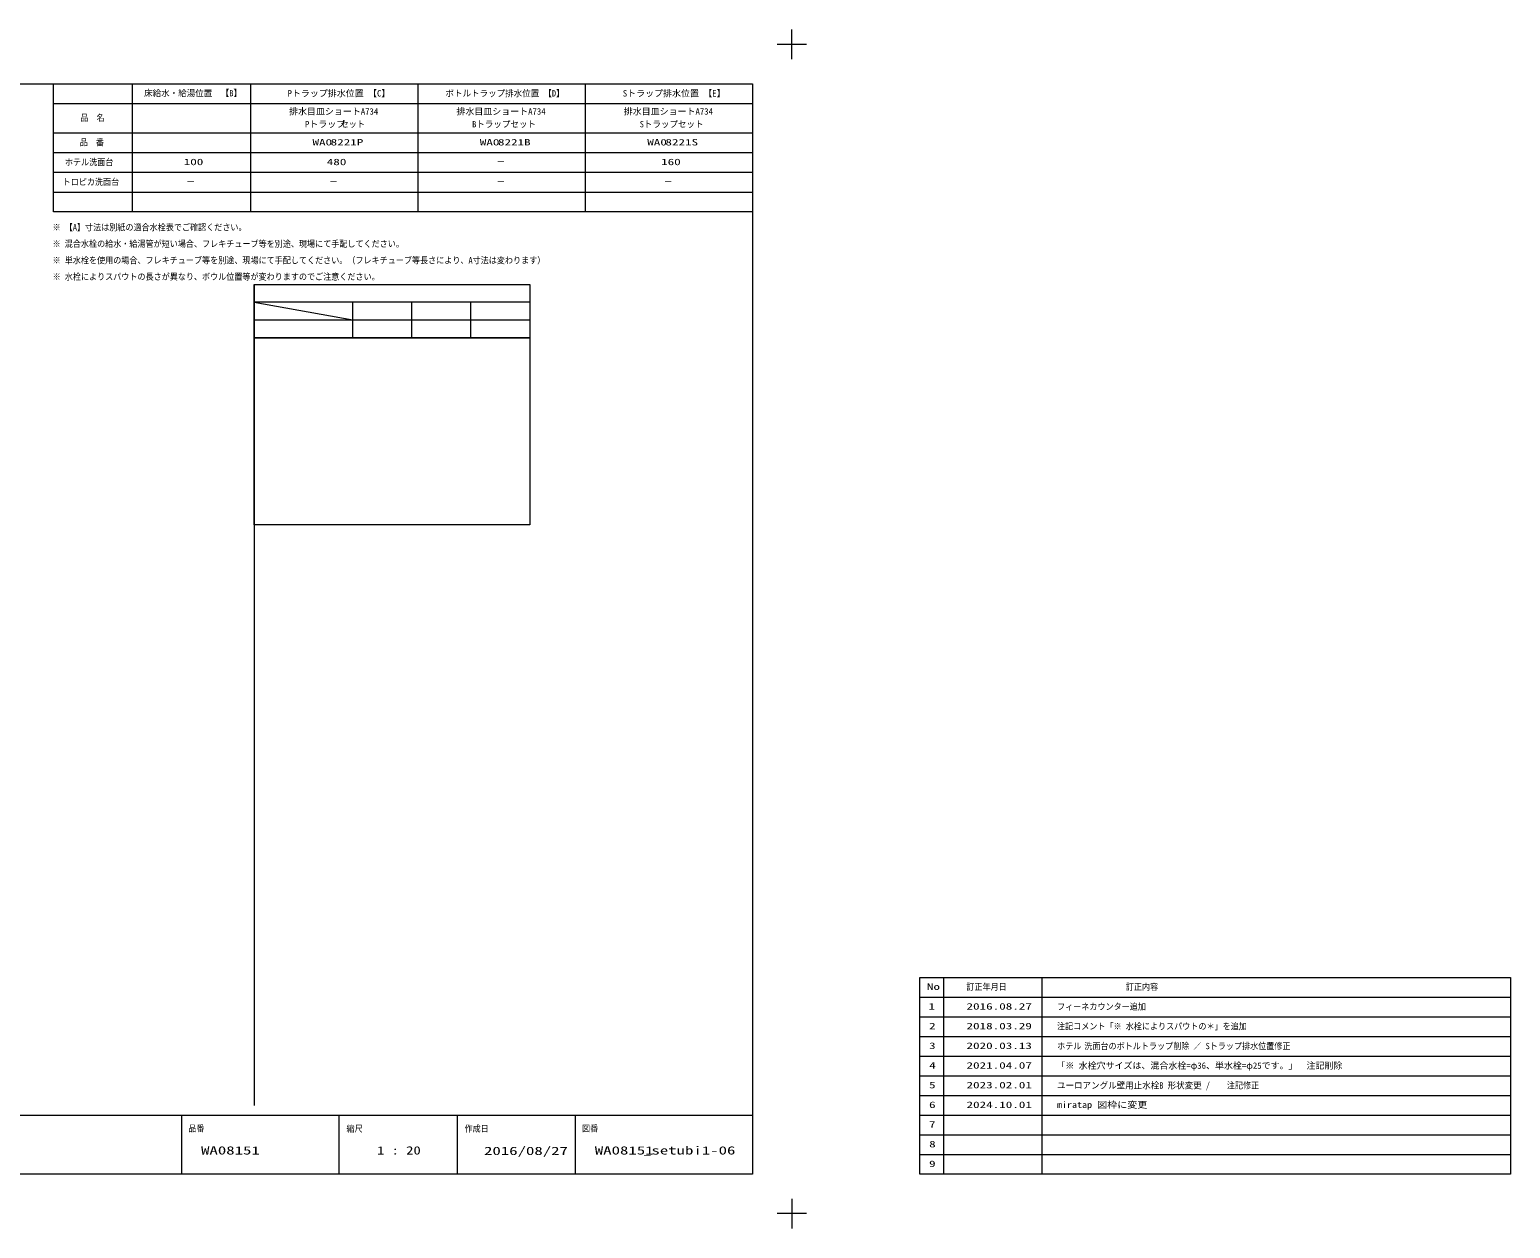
# Model space of a CAD drawing. Units: millimetres, scale not verified. Extents: x -6062 to 6062, y -3045 to 3045.
# Drawn here: x -1459 to 6062, y -3045 to 3045 of the extents above; entities that cross this region are included whole.
import ezdxf
from ezdxf.enums import TextEntityAlignment as Align

# ---------------------------------------------------------------- set-up
doc = ezdxf.new("R2010")
doc.units = ezdxf.units.MM
doc.header["$LTSCALE"] = 20
doc.layers.add('0-0_1図面枠', color=7, linetype='Continuous', lineweight=9)
doc.styles.add('ＭＳ ゴシック', font='')
doc.styles.get('ＭＳ ゴシック').set_extended_font_data('MS Gothic')

# ---------------------------------------------------------------- blocks, each defined once
blk = doc.blocks.new('グループ')
at = {"layer": '0-0_1図面枠'}
for p, q in [((-84000, 57900), (-84000, 60900)), ((84000, 57900), (84000, 60900)), ((-85500, 59400), (-82500, 59400)), ((85500, 59400), (82500, 59400)), ((-84000, -57900), (-84000, -60900)), ((84000, -57900), (84000, -60900)), ((-85500, -59400), (-82500, -59400)), ((85500, -59400), (82500, -59400))]:
    blk.add_line(p, q, dxfattribs=at)
blk = doc.blocks.new('グループ-1')
at = {"layer": '0-0_1図面枠'}
for p, q in [((99400, -35400), (99400, -55400)), ((109400, -35400), (109400, -55400)), ((97000, -37400), (157000, -37400)), ((97000, -39400), (157000, -39400)), ((97000, -41400), (157000, -41400)), ((97000, -43400), (157000, -43400)), ((97000, -45400), (157000, -45400)), ((97000, -47400), (157000, -47400)), ((97000, -49400), (157000, -49400)), ((97000, -51400), (157000, -51400)), ((97000, -53400), (157000, -53400))]:
    blk.add_line(p, q, dxfattribs=at)
blk.add_lwpolyline([(97000, -35400), (157000, -35400), (157000, -55400), (97000, -55400)], close=True, dxfattribs=at)
blk = doc.blocks.new('グループ-2')
at = {"layer": '0-0_1図面枠'}
for p, q in [((-80000, -49400), (80000, -49400)), ((-43000, -49400), (-43000, -55400)), ((22000, -49400), (22000, -55400)), ((38000, -49400), (38000, -55400)), ((50000, -49400), (50000, -55400)), ((62000, -49400), (62000, -55400))]:
    blk.add_line(p, q, dxfattribs=at)
blk.add_lwpolyline([(-80000, 55400), (80000, 55400), (80000, -55400), (-80000, -55400)], close=True, dxfattribs=at)
blk = doc.blocks.new('図面枠')
at = {"layer": '0-0_1図面枠'}
for name in ['グループ', 'グループ-2', 'グループ-1']:
    blk.add_blockref(name, (0, 0), dxfattribs=at)
at = {"layer": '0-0_1図面枠', "style": 'ＭＳ ゴシック'}
for s, height, width, p in [('No', 650.9, 1.5, (97731, -36863.4)), ('訂正年月日', 650.9, 0.9, (101734.4, -36876.6)), ('訂正内容', 650.9, 0.9, (117934.4, -36878.7)), ('1', 650.9, 1.5, (97896.5, -38865.1)), ('2', 650.9, 1.5, (97949.9, -40863.4)), ('3', 650.9, 1.5, (97949.9, -42863.4)), ('4', 650.9, 1.5, (97965.5, -44863.4)), ('5', 650.9, 1.5, (97949.9, -46863.4)), ('6', 650.9, 1.5, (97945.9, -48863.4)), ('品番', 650.9, 0.9, (22696.5, -51268.3)), ('縮尺', 650.9, 0.9, (38765.5, -51291.3)), ('作成日', 650.9, 0.9, (50749.9, -51287.2)), ('図番', 650.9, 0.9, (62699.9, -51268.3)), ('7', 650.9, 1.5, (97934.4, -50863.4)), ('1 : 20', 836.9, 1.3, (41866.9, -53644.8)), ('8', 650.9, 1.5, (97954, -52863.4)), ('9', 650.9, 1.5, (97945.9, -54863.4))]:
    blk.add_text(s, height=height, dxfattribs=dict(at, width=width)).set_placement(p, align=Align.BOTTOM_LEFT)
blk = doc.blocks.new('グループ-4')
at = {"layer": '0-0_1図面枠'}
for p, q in [((17000, 55400), (17000, 42400)), ((29000, 55400), (29000, 42400)), ((46000, 55400), (46000, 42400)), ((63000, 55400), (63000, 42400)), ((9000, 53400), (80000, 53400)), ((9000, 50400), (80000, 50400)), ((9000, 48400), (80000, 48400)), ((9000, 46400), (80000, 46400)), ((9000, 44400), (80000, 44400))]:
    blk.add_line(p, q, dxfattribs=at)
blk.add_lwpolyline([(9000, 55400), (80000, 55400), (80000, 42400), (9000, 42400)], close=True, dxfattribs=at)
blk = doc.blocks.new('グループ-5')
at = {"layer": '0-0_1図面枠'}
blk.add_blockref('グループ-4', (0, 0), dxfattribs=at)
at = {"layer": '0-0_1図面枠', "style": 'ＭＳ ゴシック'}
for s, width, p in [('床給水・給湯位置\u3000【B】', 0.95, (18206.1, 53923.4)), ('ボトルトラップ排水位置 【D】', 0.95, (48822.3, 53906.1)), ('品\u3000名', 0.9, (11720.4, 51421.3)), ('品\u3000番', 0.9, (11666.6, 48930.8)), ('ホテル洗面台', 0.9, (10161, 46917.3)), ('トロピカ洗面台', 0.9, (9928.2, 44905.8))]:
    blk.add_text(s, height=650.9, dxfattribs=dict(at, width=width)).set_placement(p, align=Align.BOTTOM_LEFT)
for s, p in [('Pトラップ排水位置 【C】', (32777.2, 53906.1)), ('Sトラップ排水位置 【E】', (66834.7, 53906.1))]:
    blk.add_text(s, height=650.9, dxfattribs=at).set_placement(p, align=Align.BOTTOM_LEFT)

msp = doc.modelspace()

# ---------------------------------------------------------------- linework, layer by layer
at = {"layer": '0-0_1図面枠'}
for p, q in [((-317.5, 1750), (-317.5, -2420)), ((1082.5, 1660), (-317.5, 1660)), ((-317.5, 1660), (182.5, 1570)), ((182.5, 1480), (182.5, 1660)), ((482.5, 1480), (482.5, 1660)), ((782.5, 1480), (782.5, 1660)), ((-317.5, 1570), (1082.5, 1570))]:
    msp.add_line(p, q, dxfattribs=at)
for points in [[(-317.5, 1750), (1082.5, 1750), (1082.5, 1480), (-317.5, 1480)], [(-317.5, 1480), (1082.5, 1480), (1082.5, 530), (-317.5, 530)]]:
    msp.add_lwpolyline(points, close=True, dxfattribs=at)

# ---------------------------------------------------------------- block references
at = {"layer": '0-0_1図面枠', "xscale": 0.05, "yscale": 0.05}
for name in ['図面枠', 'グループ-5']:
    msp.add_blockref(name, (-1787.5, 0), dxfattribs=at)

# ---------------------------------------------------------------- texts
at = {"layer": '0-0_1図面枠', "style": 'ＭＳ ゴシック'}
for s, p in [('排水目皿ショートA734', (-141.03, 2603.34)), ('排水目皿ショートA734', (708.97, 2603.34)), ('排水目皿ショートA734', (1558.97, 2603.34)), ('Pトラップ', (-60.17, 2538.59)), ('「※ 水栓穴サイズは、混合水栓=φ36、単水栓=φ25です。」\u3000注記削除', (3756.34, -2244.03))]:
    msp.add_text(s, height=32.55, dxfattribs=at).set_placement(p, align=Align.BOTTOM_LEFT)
for s, height, width, p in [('セット', 32.55, 0.9, (121.41, 2538.59)), ('Bトラップセット', 32.55, 0.95, (789.24, 2538.59)), ('Sトラップセット', 32.55, 0.95, (1640.31, 2538.59)), ('WA0', 32.55, 1.5, (-22, 2446.74)), ('8221P', 32.55, 1.5, (70.21, 2446.74)), ('WA0', 32.55, 1.5, (827.9, 2446.74)), ('8221B', 32.55, 1.5, (920.11, 2446.74)), ('WA0', 32.55, 1.5, (1678.38, 2446.74)), ('8221S', 32.55, 1.5, (1770.59, 2446.74)), ('100', 32.55, 1.5, (-676.11, 2346.74)), ('480', 32.55, 1.5, (50.61, 2346.74)), ('ー', 32.55, 0.9, (913.77, 2346.83)), ('160', 32.55, 1.5, (1748.89, 2346.74)), ('ー', 32.55, 0.9, (-661.23, 2246.83)), ('ー', 32.55, 0.9, (63.77, 2246.83)), ('ー', 32.55, 0.9, (913.77, 2246.83)), ('ー', 32.55, 0.9, (1763.77, 2246.83)), ('※ 【A】寸法は別紙の適合水栓表でご確認ください。', 32.55, 0.9, (-1342.1, 2014.66)), ('※ 混合水栓の給水・給湯管が短い場合、フレキチューブ等を別途、現場にて手配してください。', 32.55, 0.9, (-1342.1, 1930.96)), ('※ 単水栓を使用の場合、フレキチューブ等を別途、現場にて手配してください。（フレキチューブ等長さにより、A寸法は変わります）', 32.55, 0.9, (-1342.1, 1847.03)), ('※ 水栓によりスパウトの長さが異なり、ボウル位置等が変わりますのでご注意ください。', 32.55, 0.9, (-1342.1, 1763.71)), ('2016.08.27', 32.55, 1.5, (3300, -1943.26)), ('フィーネカウンター追加', 32.55, 0.9, (3760, -1944.41)), ('2018.03.29', 32.55, 1.5, (3300, -2043.26)), ('注記コメント「※ 水栓によりスパウトの＊」を追加', 32.55, 0.9, (3759.79, -2044.22)), ('2020.03.13', 32.55, 1.5, (3300, -2143.26)), ('ホテル', 32.55, 0.9, (3760.4, -2144.69)), ('洗面台のボトルトラップ削除 ／ Sトラップ排水位置修正', 32.55, 0.9, (3898.52, -2144.69)), ('2021.04.07', 32.55, 1.5, (3300, -2243.26)), ('2023.02.01', 32.55, 1.5, (3300, -2343.26)), ('ユーロアングル壁用止水栓B 形状変更 /', 32.55, 0.95, (3759.79, -2344.71)), ('注記修正', 32.55, 0.9, (4622.4, -2344.71)), ('2024.10.01', 32.55, 1.5, (3300, -2443.26)), ('miratap 図枠に変更', 32.55, 1.15, (3759.62, -2442.97)), ('WA08151', 41.79, 1.5, (-587.98, -2682.24)), ('2016/08/27', 41.79, 1.5, (849.28, -2684.72)), ('WA08151', 41.79, 1.5, (1412.02, -2682.24)), ('_setubi1-06', 41.79, 1.5, (1657.05, -2682.24))]:
    msp.add_text(s, height=height, dxfattribs=dict(at, width=width)).set_placement(p, align=Align.BOTTOM_LEFT)

doc.saveas('drawing.dxf')
